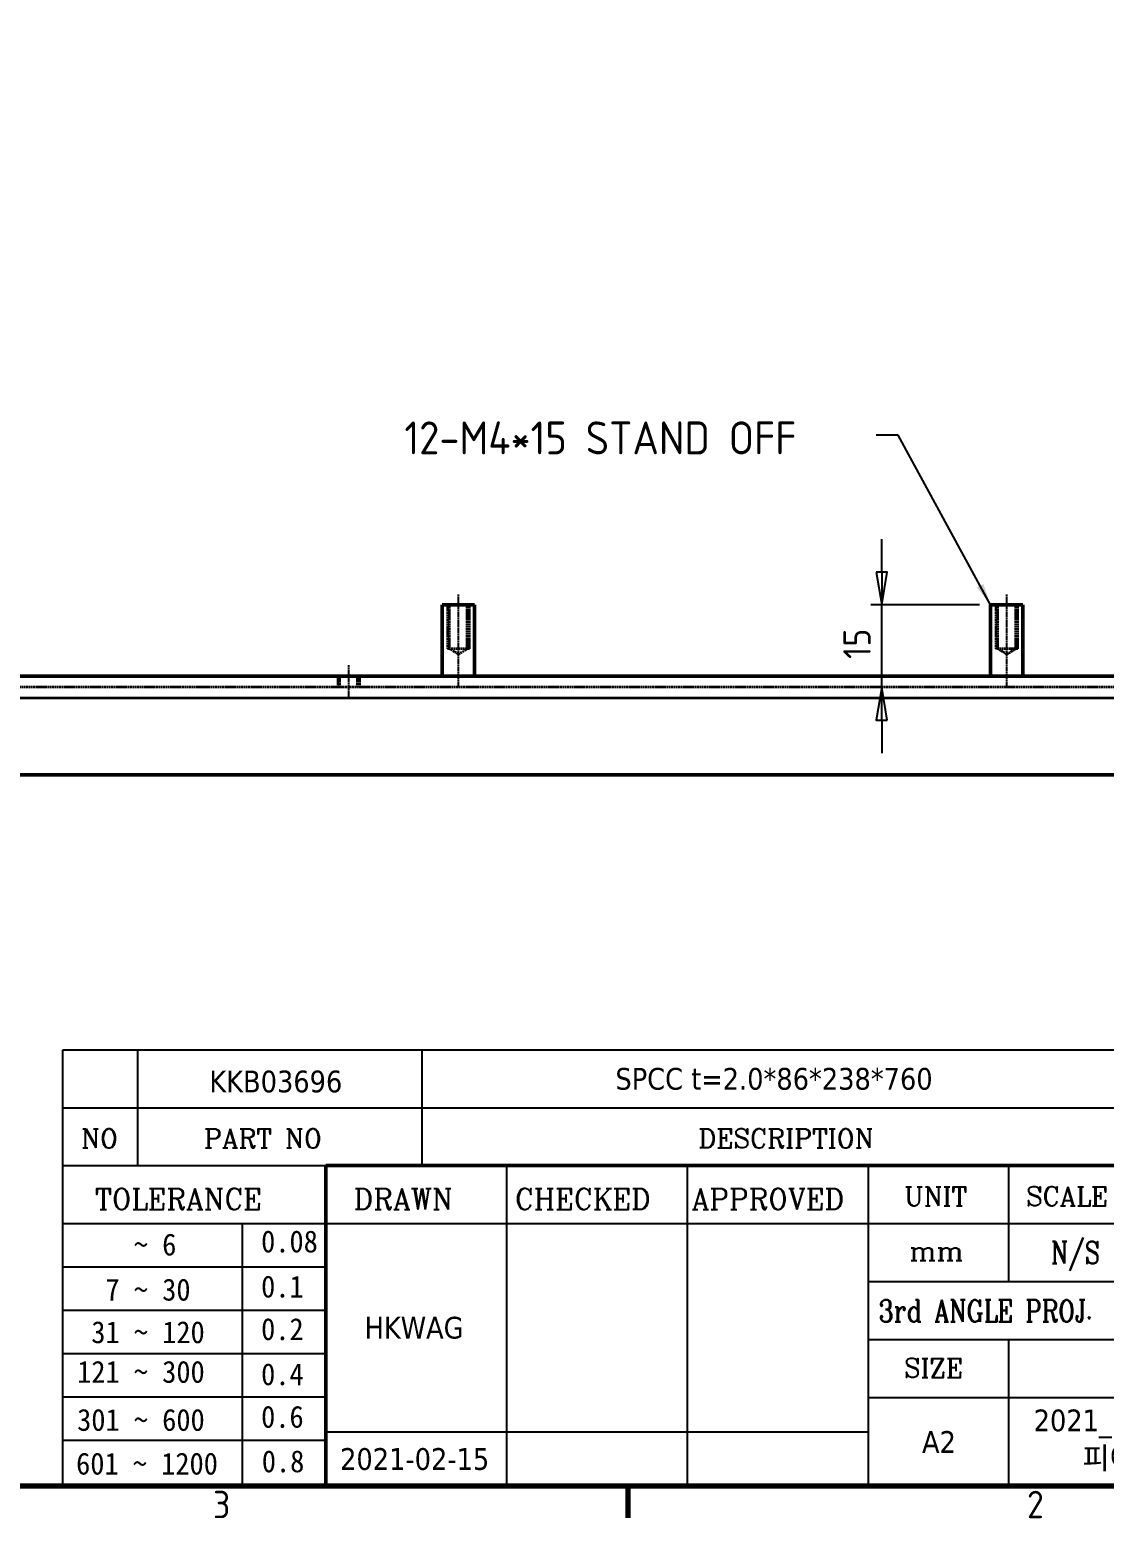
# Model space of a CAD drawing. Header units: millimetres. Extents: x 0 to 1188, y 0 to 840.
# Drawn here: x 782 to 977.9, y 14.2 to 285.5 of the extents above; entities that cross this region are included whole.
import ezdxf
from ezdxf.enums import TextEntityAlignment as Align

# ---------------------------------------------------------------- set-up
doc = ezdxf.new("R2010")
doc.units = ezdxf.units.MM
doc.header["$LTSCALE"] = 2
doc.linetypes.add('CHAIN', pattern=[0.7087, 0.4724, -0.0591, 0.1181, -0.0591])
doc.linetypes.add('DASHED', pattern=[0.2067, 0.1654, -0.0413])
doc.layers.get('0').update_dxf_attribs({"lineweight": 25})
for name, color, linetype, lineweight, true_color in [('가려진 것(ISO)', 5, 'DASHED', 35, 0x0000ff), ('가시적인 좁은 것(ISO)', 1, 'Continuous', 35, 0xff0000), ('제목(ISO)', 5, 'Continuous', 50, 0x0000ff), ('중심선(ISO)', 1, 'Continuous', 25, 0xff0000), ('해치(ISO)', 1, 'Continuous', 18, 0xff0000)]:
    doc.layers.add(name, color=color, linetype=linetype, lineweight=lineweight, true_color=true_color)
for name, color, linetype, lineweight in [('가시적인 것(ISO)', 7, 'Continuous', 50), ('경계(ISO)', 7, 'Continuous', 70), ('기호(ISO)', 7, 'Continuous', 25), ('치수(ISO)', 7, 'Continuous', 25)]:
    doc.layers.add(name, color=color, linetype=linetype, lineweight=lineweight)
doc.styles.add('HAN_291', font='')
doc.styles.add('HAN_370', font='', dxfattribs={"width": 2})
doc.styles.add('ISO ProportionalPSTEK', font='isocp.shx')
doc.styles.add('RC_284', font='ROMANC.shx')
doc.styles.add('RC_287', font='ROMANC.shx')
doc.styles.add('RC_292', font='ROMANC.shx')
doc.styles.add('ROMANT_294', font='romant.shx')
doc.styles.add('텍스트 스타일333', font='ROMANC.shx', dxfattribs={"width": 0.800000011920929})
doc.styles.add('텍스트 스타일359', font='tahoma.ttf')
doc.styles.get('HAN_291').set_extended_font_data('GulimChe')
doc.styles.get('HAN_370').set_extended_font_data('GulimChe')
doc.dimstyles.new('PSTEK', dxfattribs={"dimscale": 2, "dimtxt": 2.5, "dimasz": 3, "dimexe": 1, "dimexo": 1, "dimgap": 1, "dimtad": 1, "dimrnd": 1e-08, "dimdsep": 46, "dimtxsty": 'ISO ProportionalPSTEK', "dimblk": 'Filled-1', "dimcen": 0.09, "dimdle": 10, "dimclrd": 3, "dimclre": 3, "dimclrt": 1, "dimadec": 1, "dimazin": 2, "dimtfac": 1, "dimtmove": 0, "dimatfit": 3, "dimfxl": 1, "dimtolj": 1, "dimlwd": -1, "dimlwe": -1, "dimarcsym": 0})
doc.dimstyles.new('PSTEK$7', dxfattribs={"dimscale": 2, "dimtxt": 2.5, "dimasz": 2, "dimexe": 1, "dimexo": 1, "dimgap": 1, "dimtad": 1, "dimrnd": 1e-08, "dimdsep": 46, "dimtxsty": 'ISO ProportionalPSTEK', "dimblk": 'Filled-1', "dimcen": 0.09, "dimdle": 10, "dimclrd": 3, "dimclre": 3, "dimclrt": 1, "dimadec": 1, "dimazin": 2, "dimtfac": 1, "dimtmove": 0, "dimatfit": 3, "dimfxl": 1, "dimtolj": 1, "dimlwd": -1, "dimlwe": -1, "dimarcsym": 0})

# ---------------------------------------------------------------- blocks, each defined once
blk = doc.blocks.new('경계 Default Border')
at = {"layer": '경계(ISO)'}
blk.add_line((445.4999923706055, 10), (445.4999923706055, 7.099999785423279), dxfattribs=at)
at = {"layer": '경계(ISO)', "flags": 128}
blk.add_lwpolyline([(10, 10), (10, 410), (584.0000152587891, 410), (584.0000152587891, 10), (10, 10)], dxfattribs=at)
at = {"layer": '경계(ISO)', "color": 1, "true_color": 0xff0000, "char_height": 2.5, "attachment_point": 7, "style": 'ISO ProportionalPSTEK'}
for s, insert in [('3', (407.6821163449251, 7.076162097882479)), ('2', (481.8981162578849, 7.076162097882479))]:
    blk.add_mtext(s, dxfattribs=dict(at, insert=insert))
blk = doc.blocks.new('제목 블록 PSTEK')
at = {"true_color": 0x848484}
for points in [[(317.2195697678507, 17.0593801673321), (322.0326348870767, 21.62682475217465), (322.2781991042243, 21.94392121864296), (317.0471853425802, 16.97985676345368), (318.7512090904202, 16.1899260703855), (316.0018030350395, 12.71868385740789), (316.3356552234328, 13.00206718743325), (318.9235935156908, 16.2694494742633)], [(321.9846681452406, 19.60711530335299), (321.4042753185749, 19.60711530335299), (321.4042753185749, 19.45905590879572), (321.9846681452406, 19.45905590879572)], [(324.6615819988275, 19.45905590879572), (325.4196460989604, 19.45905590879572), (325.4196460989604, 20.11051724484596), (325.2419748254881, 20.11051724484596), (325.2419748254881, 19.60711530335299), (324.4839107253602, 19.60711530335299), (324.4839107253602, 15.3430047401139), (322.1623394187076, 15.3430047401139), (322.1623394187076, 15.19494534555726), (324.6615819988275, 15.19494534555726)], [(328.2914414389548, 19.45905590879572), (329.4054050004294, 19.45905590879572), (329.4054050004294, 20.11051724484596), (329.2277337269622, 20.11051724484596), (329.2277337269622, 19.60711530335299), (328.1137701654877, 19.60711530335299), (328.1137701654877, 18.25543873810179), (328.2914414389548, 18.25543873810179)], [(332.5088862584528, 20.1105172448466), (332.3312149849806, 20.1105172448466), (332.3312149849806, 18.99741471888368), (332.5088862584528, 19.11081371413894)], [(335.6156307331414, 20.11051724484596), (335.2535118015555, 20.11051724484596), (334.2514536401189, 19.30614745124769), (335.4855464857051, 15.3430047401139), (333.1954852176545, 15.3430047401139), (333.2478643833523, 15.19494534555726), (335.6632177591723, 15.19494534555726), (334.4291249135862, 19.15808805669106)], [(328.2914414389548, 17.41554667867274), (329.4054050004294, 17.41554667867274), (329.4054050004294, 18.10737934354514), (329.2277337269622, 18.10737934354514), (329.2277337269622, 17.56360607323003), (328.1137701654877, 17.56360607323003), (328.1137701654877, 15.9944660761648), (328.2914414389548, 15.9944660761648)], [(332.5088862584528, 16.92964231796647), (332.3312149849806, 17.43186301645164), (332.3312149849806, 15.3430047401139), (330.0369607660135, 15.3430047401139), (330.0369607660135, 15.19494534555726), (332.5088862584528, 15.19494534555726)], [(329.5356972676428, 15.8464066816075), (329.3580259941756, 15.8464066816075), (329.3580259941756, 15.3430047401139), (325.8342124037171, 15.3430047401139), (325.8342124037171, 15.19494534555726), (329.5356972676428, 15.19494534555726)]]:
    blk.add_hatch(color=252, dxfattribs=at).paths.add_polyline_path(points)
at = {"true_color": 0x0000ff}
blk.add_hatch(color=5, dxfattribs=at).paths.add_polyline_path([(321.6183518841322, 17.4193704504104), (319.5281351041078, 18.24969419629727), (322.4505835294948, 22.02344462252142), (317.2195697678507, 17.0593801673321), (318.9235935156908, 16.2694494742633), (316.1741874603099, 12.79820726128571)])
at = {"true_color": 0xff0000}
h = blk.add_hatch(color=1, dxfattribs=at)
edge = h.paths.add_edge_path(flags=0)
edge.add_line((314.2242174273352, 19.60711530335299), (314.2242174273352, 17.00126995915134))
edge.add_line((314.2242174273352, 17.00126995915134), (314.3485873187598, 17.00126995915134))
edge.add_arc((314.3485873187598, 17.6527312952023), 0.6514613360509371, 270, 360)
edge.add_line((315.0000486548106, 17.6527312952023), (315.0000486548106, 18.95565396730211))
edge.add_arc((314.3485873187598, 18.95565396730212), 0.6514613360508712, 0, 90)
edge.add_line((314.3485873187598, 19.60711530335299), (314.2242174273352, 19.60711530335299))
edge = h.paths.add_edge_path()
edge.add_arc((314.9847713324306, 18.28938669179658), 1.969189947606664, 269.9999999999959, 450)
edge.add_line((314.9847713324306, 20.25857663940318), (311.7664314776902, 20.25857663940324))
edge.add_line((311.7664314776902, 20.25857663940324), (311.7664314776902, 15.3430047401139))
edge.add_line((311.7664314776902, 15.3430047401139), (314.2242174273352, 15.3430047401139))
edge.add_line((314.2242174273352, 15.3430047401139), (314.2242174273352, 16.32019674418991))
edge.add_line((314.2242174273352, 16.32019674418991), (314.9847713324307, 16.32019674418991))
at = {"true_color": 0x848484}
h = blk.add_hatch(color=252, dxfattribs=at)
edge = h.paths.add_edge_path()
edge.add_arc((314.9847713324309, 18.28938669179657), 1.969189947606666, 270, 406.8278729790604)
edge.add_arc((315.1624426058984, 18.1413272972396), 1.969189947606962, -90, 53.560984836317004, ccw=False)
edge.add_line((315.1624426058984, 16.17213734963263), (314.4018887008024, 16.17213734963263))
edge.add_line((314.4018887008024, 16.17213734963263), (314.4018887008024, 15.19494534555726))
edge.add_line((314.4018887008024, 15.19494534555726), (311.9441027511573, 15.19494534555726))
edge.add_line((311.9441027511573, 15.19494534555726), (311.9441027511573, 15.3430047401139))
edge.add_line((311.9441027511573, 15.3430047401139), (314.2242174273352, 15.3430047401139))
edge.add_line((314.2242174273352, 15.3430047401139), (314.2242174273352, 16.32019674418991))
edge.add_line((314.2242174273352, 16.32019674418991), (314.9847713324309, 16.32019674418991))
h = blk.add_hatch(color=252, dxfattribs=at)
edge = h.paths.add_edge_path()
edge.add_line((314.4018887008024, 19.45905590879572), (314.5262585922315, 19.45905590879572))
edge.add_arc((314.5262585922314, 18.80759457274939), 0.6514613360463194, 60.4189348879147, 90.00000000000318, ccw=False)
edge.add_arc((314.3485873187602, 18.95565396730057), 0.6514613360524251, 39.96992292766206, 90.00000000009999)
edge.add_line((314.3485873187591, 19.60711530335307), (314.2242174273352, 19.60711530335298))
edge.add_line((314.2242174273352, 19.60711530335299), (314.2242174273352, 17.00126995915134))
edge.add_line((314.2242174273352, 17.00126995915134), (314.3485873187591, 17.00126995915134))
edge.add_arc((314.3485873187568, 17.652731295233), 0.6514613360816299, 270.0000000002, 274.6930825552478)
edge.add_line((314.4018887008024, 17.0034541317032), (314.4018887008024, 19.45905590879572))
at = {"true_color": 0xff0000}
for points in [[(324.4839107253602, 19.60711530335299), (325.2419748254881, 19.60711530335299), (325.2419748254881, 20.25857663940324), (321.2266040451076, 20.25857663940324), (321.2266040451076, 19.60711530335299), (321.9846681452406, 19.60711530335299), (321.9846681452406, 15.3430047401139), (324.4839107253602, 15.3430047401139)], [(329.2277337269622, 20.25857663940324), (325.65654113025, 20.25857663940324), (325.65654113025, 15.3430047401139), (329.3580259941756, 15.3430047401139), (329.3580259941756, 15.9944660761648), (328.1137701654877, 15.9944660761648), (328.1137701654877, 17.56360607323003), (329.2277337269622, 17.56360607323003), (329.2277337269622, 18.25543873810179), (328.1137701654877, 18.25543873810179), (328.1137701654877, 19.60711530335299), (329.2277337269622, 19.60711530335299)], [(332.3312149849806, 20.25857663940324), (329.8592894925411, 20.25857663940324), (329.8592894925411, 15.3430047401139), (332.3312149849806, 15.3430047401139), (332.3312149849806, 17.4318630164523), (333.0701931098801, 15.3430047401139), (335.4855464857051, 15.3430047401139), (334.2514536401189, 19.30614745124769), (335.4379594596742, 20.25857663940324), (334.3071782107978, 20.25857663940324), (332.3312149849806, 18.99741471888304)]]:
    blk.add_hatch(color=1, dxfattribs=at).paths.add_polyline_path(points)
at = {"layer": '해치(ISO)', "true_color": 0x27d1fc}
h = blk.add_hatch(color=140, dxfattribs=at)
edge = h.paths.add_edge_path()
edge.add_ellipse((330.3660919371412, 20.15576403068321), major_axis=(9.100907360794343, 0), ratio=0.4069904968023172, start_angle=301.3098473703837, end_angle=507.7436900681698)
edge.add_ellipse((331.5340919371412, 20.4634168429492), major_axis=(-9.82350664112931, 0), ratio=0.3942600559756514, start_angle=111.51207141178469, end_angle=334.47025347086895, ccw=False)
edge.add_line((335.1363447531188, 16.8601935978785), (335.0955236905705, 16.99119398620872))
at = {"color": 180, "true_color": 0x3f00ff}
for p, q in [((182.475792979055, 11.79100474011392), (182.4757929790549, 51.56524660363496)), ((182.4757929790549, 51.56524660363496), (372.4757929537551, 51.56524660363496)), ((189.2651435055721, 51.56524660363496), (189.2651435055722, 41.00524660363494)), ((215.2152739891528, 41.00524660363494), (215.2152739891528, 51.56524660363496)), ((280.8758854511282, 51.56524660363496), (280.8758854511282, 41.00524660363494)), ((310.0881549537552, 51.56524660363496), (310.0881549537553, 41.00524660363494)), ((316.9044520275131, 51.56524660363496), (316.9044520275127, 41.00524660363494)), ((338.4566026226726, 51.56524660363496), (338.4566026226727, 41.00524660363494)), ((372.4757929537551, 51.56524660363496), (372.4757929537551, 11.79100474011389)), ((182.475792979055, 46.2852466036349), (372.4757929537551, 46.28524660363492)), ((182.475792979055, 41.00524660363493), (206.451475290024, 41.00524660363493)), ((222.9401812389276, 11.79100474011392), (222.9401812389276, 41.00524660363494)), ((239.4288871878316, 11.79100474011392), (239.4288871878316, 41.00524660363494)), ((255.9175931367356, 11.79100474011392), (255.9175931367356, 41.00524660363494)), ((268.6918866058747, 41.00524660363494), (268.6918866058747, 30.44524660363498)), ((280.8758854511282, 41.00524660363494), (280.8758854511282, 25.16524660363502)), ((310.088154953755, 41.00524660363494), (310.088154953755, 11.79100474011392)), ((182.475792979055, 35.72524660363497), (206.451475290024, 35.72524660363497)), ((198.8621818849491, 12.02524660363491), (198.8621818849491, 35.72524660363497)), ((206.451475290024, 35.72524660363497), (372.4757929537551, 35.72524660363497)), ((182.475792979055, 31.77524660363492), (206.451475290024, 31.77524660363492)), ((255.917593136736, 30.44524660363498), (372.4757929537552, 30.44524660363501)), ((182.475792979055, 27.82524660363487), (206.451475290024, 27.82524660363487)), ((255.9175931367359, 25.16524660363502), (372.4757929537552, 25.165246603635)), ((268.6918866058744, 25.16524660363502), (268.6918866058744, 11.79100474011392)), ((182.475792979055, 23.87524660363505), (206.451475290024, 23.87524660363505)), ((182.475792979055, 19.92524660363478), (206.451475290024, 19.92524660363478)), ((255.9175931367359, 19.88524660363481), (310.0881549537553, 19.88524660363481)), ((206.451475290024, 16.74100474011396), (255.9175931367359, 16.74100474011396)), ((182.475792979055, 15.97524660363496), (206.451475290024, 15.97524660363496)), ((182.475792979055, 11.79100474011392), (372.4757929537551, 11.79100474011389))]:
    blk.add_line(p, q, dxfattribs=at)
at = {"color": 7, "linetype": 'Continuous', "lineweight": 25}
blk.add_line((182.4771903250938, 46.27967054998719), (231.7273669611342, 46.27967054998717), dxfattribs=at)
at = {"color": 7, "lineweight": 50}
for p, q in [((206.4514752900237, 11.79100474011392), (206.4514752900237, 41.00524660363494)), ((206.451475290024, 41.00524660363494), (372.4757929537551, 41.00524660363496))]:
    blk.add_line(p, q, dxfattribs=at)
at = {"color": 7}
for p, q in [((322.2781991042243, 21.94392121864296), (317.0471853425802, 16.97985676345368)), ((322.4505835294948, 22.02344462252142), (317.2195697678507, 17.0593801673321)), ((319.5281351041078, 18.24969419629727), (322.4505835294948, 22.02344462252142)), ((322.0326348870767, 21.62682475217465), (322.2781991042243, 21.94392121864296)), ((317.2195697678507, 17.0593801673321), (322.0326348870767, 21.62682475217465)), ((311.7664314776902, 20.25900474011391), (311.7664314776902, 15.34300474011391)), ((314.9847713324309, 20.25857663940324), (311.7664314776902, 20.25857663940324)), ((314.9847713324309, 20.25857663940324), (311.7664314776902, 20.25857663940324)), ((311.7664314776902, 20.25857663940324), (311.7664314776902, 15.3430047401139)), ((314.2242174273352, 17.00126995915134), (314.2242174273352, 19.60711530335299)), ((314.2242174273352, 19.60711530335299), (314.3485873187591, 19.60711530335299)), ((314.3485873187591, 19.60711530335299), (314.2242174273352, 19.60711530335299)), ((314.2242174273352, 19.60711530335299), (314.2242174273352, 17.00126995915134)), ((314.2242174273352, 17.00126995915134), (314.2242174273352, 19.60711530335299)), ((314.2242174273352, 19.60711530335299), (314.3485873187591, 19.60711530335299)), ((314.4018887008024, 19.45905590879572), (314.5262585922314, 19.45905590879572)), ((314.4018887008024, 17.0034541317032), (314.4018887008024, 19.45905590879572)), ((325.2419748254881, 20.25857663940324), (321.2266040451076, 20.25857663940324)), ((321.2266040451076, 20.25857663940324), (321.2266040451076, 19.60711530335299)), ((325.2419748254881, 20.25857663940324), (321.2266040451076, 20.25857663940324)), ((321.2266040451076, 20.25857663940324), (321.2266040451076, 19.60711530335299)), ((321.2266040451076, 19.60711530335299), (321.9846681452406, 19.60711530335299)), ((321.2266040451076, 19.60711530335299), (321.9846681452406, 19.60711530335299)), ((321.4042753185749, 19.60711530335299), (321.4042753185749, 19.45905590879572)), ((321.9846681452406, 19.60711530335299), (321.4042753185749, 19.60711530335299)), ((321.4042753185749, 19.45905590879572), (321.9846681452406, 19.45905590879572)), ((321.9846681452406, 19.60711530335299), (321.9846681452406, 15.3430047401139)), ((321.9846681452406, 19.45905590879572), (321.9846681452406, 19.60711530335299)), ((321.9846681452406, 19.60711530335299), (321.9846681452406, 15.3430047401139)), ((324.4839107253602, 19.60711530335299), (325.2419748254881, 19.60711530335299)), ((324.4839107253602, 15.3430047401139), (324.4839107253602, 19.60711530335299)), ((325.2419748254881, 19.60711530335299), (324.4839107253602, 19.60711530335299)), ((324.4839107253602, 19.60711530335299), (324.4839107253602, 15.3430047401139)), ((324.4839107253602, 19.60711530335299), (325.2419748254881, 19.60711530335299)), ((324.4839107253602, 15.3430047401139), (324.4839107253602, 19.60711530335299)), ((324.6615819988275, 19.45905590879572), (325.4196460989604, 19.45905590879572)), ((324.6615819988275, 15.19494534555726), (324.6615819988275, 19.45905590879572)), ((325.2419748254881, 19.60711530335299), (325.2419748254881, 20.25857663940324)), ((325.2419748254881, 19.60711530335299), (325.2419748254881, 20.25857663940324)), ((325.4196460989604, 20.11051724484596), (325.2419748254881, 20.11051724484596)), ((325.2419748254881, 20.11051724484596), (325.2419748254881, 19.60711530335299)), ((325.4196460989604, 19.45905590879572), (325.4196460989604, 20.11051724484596)), ((329.2277337269622, 20.25857663940324), (325.65654113025, 20.25857663940324)), ((325.65654113025, 20.25857663940324), (325.65654113025, 15.3430047401139)), ((325.65654113025, 20.25857663940324), (325.65654113025, 15.3430047401139)), ((329.2277337269622, 20.25857663940324), (325.65654113025, 20.25857663940324)), ((328.1137701654877, 18.25543873810179), (328.1137701654877, 19.60711530335299)), ((328.1137701654877, 19.60711530335299), (329.2277337269622, 19.60711530335299)), ((329.2277337269622, 19.60711530335299), (328.1137701654877, 19.60711530335299)), ((328.1137701654877, 19.60711530335299), (328.1137701654877, 18.25543873810179)), ((328.1137701654877, 18.25543873810179), (328.1137701654877, 19.60711530335299)), ((328.1137701654877, 19.60711530335299), (329.2277337269622, 19.60711530335299)), ((328.2914414389548, 18.25543873810179), (328.2914414389548, 19.45905590879572)), ((328.2914414389548, 19.45905590879572), (329.4054050004294, 19.45905590879572)), ((329.2277337269622, 19.60711530335299), (329.2277337269622, 20.25857663940324)), ((329.2277337269622, 19.60711530335299), (329.2277337269622, 20.25857663940324)), ((329.4054050004294, 20.11051724484596), (329.2277337269622, 20.11051724484596)), ((329.2277337269622, 20.11051724484596), (329.2277337269622, 19.60711530335299)), ((329.4054050004294, 19.45905590879572), (329.4054050004294, 20.11051724484596)), ((332.3312149849806, 20.25857663940324), (329.8592894925411, 20.25857663940324)), ((329.8592894925411, 20.25857663940324), (329.8592894925411, 15.3430047401139)), ((329.8592894925411, 20.25857663940324), (329.8592894925411, 15.3430047401139)), ((332.3312149849806, 20.25857663940324), (329.8592894925411, 20.25857663940324)), ((334.3071782107978, 20.25857663940324), (332.3312149849806, 18.99741471888304)), ((332.3312149849806, 18.99741471888304), (332.3312149849806, 20.25857663940324)), ((334.3071782107978, 20.25857663940324), (332.3312149849806, 18.99741471888304)), ((332.3312149849806, 18.99741471888304), (332.3312149849806, 20.25857663940324)), ((332.5088862584528, 20.1105172448466), (332.3312149849806, 20.1105172448466)), ((332.3312149849806, 20.1105172448466), (332.3312149849806, 18.99741471888368)), ((332.3312149849806, 18.99741471888368), (332.5088862584528, 19.11081371413894)), ((332.5088862584528, 19.11081371413894), (332.5088862584528, 20.1105172448466)), ((334.2514536401189, 19.30614745124769), (335.4379594596742, 20.25857663940324)), ((334.2514536401189, 19.30614745124769), (335.4379594596742, 20.25857663940324)), ((335.2535118015555, 20.11051724484596), (334.2514536401189, 19.30614745124769)), ((335.4855464857051, 15.3430047401139), (334.2514536401189, 19.30614745124769)), ((334.2514536401189, 19.30614745124769), (335.4855464857051, 15.3430047401139)), ((335.4855464857051, 15.3430047401139), (334.2514536401189, 19.30614745124769)), ((335.4379594596742, 20.25857663940324), (334.3071782107978, 20.25857663940324)), ((335.4379594596742, 20.25857663940324), (334.3071782107978, 20.25857663940324)), ((334.4291249135862, 19.15808805669104), (335.6156307331414, 20.11051724484596)), ((335.6632177591723, 15.19494534555726), (334.4291249135862, 19.15808805669104)), ((335.6156307331414, 20.11051724484596), (335.2535118015555, 20.11051724484596)), ((315.0000486548106, 18.95565396730275), (315.0000486548106, 17.65273129520161)), ((315.0000486548106, 18.95565396730275), (315.0000486548106, 17.65273129520161)), ((321.6183518841322, 17.4193704504104), (319.5281351041078, 18.24969419629727)), ((329.2277337269622, 18.25543873810179), (328.1137701654877, 18.25543873810179)), ((328.1137701654877, 18.25543873810179), (328.2914414389548, 18.25543873810179)), ((329.2277337269622, 18.25543873810179), (328.1137701654877, 18.25543873810179)), ((329.2277337269622, 17.56360607323003), (329.2277337269622, 18.25543873810179)), ((329.2277337269622, 17.56360607323003), (329.2277337269622, 18.25543873810179)), ((329.4054050004294, 18.10737934354514), (329.2277337269622, 18.10737934354514)), ((329.2277337269622, 18.10737934354514), (329.2277337269622, 17.56360607323003)), ((329.4054050004294, 17.41554667867274), (329.4054050004294, 18.10737934354514)), ((345.0447381189468, 17.50375595811051), (344.9867755289346, 17.689895936919)), ((314.3485873187591, 17.00126995915134), (314.2242174273352, 17.00126995915134)), ((314.2242174273352, 17.00126995915134), (314.3485873187591, 17.00126995915134)), ((314.3485873187591, 17.00126995915134), (314.2242174273352, 17.00126995915134)), ((314.2242174273352, 16.32019674418991), (314.9847713324309, 16.32019674418991)), ((314.2242174273352, 15.3430047401139), (314.2242174273352, 16.32019674418991)), ((314.9847713324309, 16.32019674418991), (314.2242174273352, 16.32019674418991)), ((314.2242174273352, 16.32019674418991), (314.2242174273352, 15.3430047401139)), ((314.2242174273352, 16.32019674418991), (314.9847713324309, 16.32019674418991)), ((314.2242174273352, 15.3430047401139), (314.2242174273352, 16.32019674418991)), ((316.1741874603099, 12.79820726128571), (321.6183518841322, 17.4193704504104)), ((317.0471853425802, 16.97985676345368), (318.7512090904202, 16.1899260703855)), ((318.9235935156908, 16.2694494742633), (317.2195697678507, 17.0593801673321)), ((317.2195697678507, 17.0593801673321), (318.9235935156908, 16.2694494742633)), ((328.1137701654877, 17.56360607323003), (329.2277337269622, 17.56360607323003)), ((328.1137701654877, 15.9944660761648), (328.1137701654877, 17.56360607323003)), ((329.2277337269622, 17.56360607323003), (328.1137701654877, 17.56360607323003)), ((328.1137701654877, 17.56360607323003), (328.1137701654877, 15.9944660761648)), ((328.1137701654877, 17.56360607323003), (329.2277337269622, 17.56360607323003)), ((328.1137701654877, 15.9944660761648), (328.1137701654877, 17.56360607323003)), ((328.2914414389548, 15.9944660761648), (328.2914414389548, 17.41554667867274)), ((328.2914414389548, 17.41554667867274), (329.4054050004294, 17.41554667867274)), ((332.3312149849806, 17.4318630164523), (333.0701931098801, 15.3430047401139)), ((332.3312149849806, 15.3430047401139), (332.3312149849806, 17.4318630164523)), ((332.5088862584528, 16.92964231796647), (332.3312149849806, 17.43186301645164)), ((332.3312149849806, 17.43186301645164), (332.3312149849806, 15.3430047401139)), ((332.3312149849806, 17.4318630164523), (333.0701931098801, 15.3430047401139)), ((332.3312149849806, 15.3430047401139), (332.3312149849806, 17.4318630164523)), ((332.5088862584528, 15.19494534555726), (332.5088862584528, 16.92964231796647)), ((311.7664314776902, 15.3430047401139), (314.2242174273352, 15.3430047401139)), ((311.7664314776902, 15.3430047401139), (314.2242174273352, 15.3430047401139)), ((314.2242174273352, 15.3430047401139), (311.9441027511573, 15.3430047401139)), ((311.9441027511573, 15.3430047401139), (311.9441027511573, 15.19494534555726)), ((311.9441027511573, 15.19494534555726), (314.4018887008024, 15.19494534555726)), ((314.4018887008024, 16.17213734963263), (315.162442605898, 16.17213734963263)), ((314.4018887008024, 15.19494534555726), (314.4018887008024, 16.17213734963263)), ((318.7512090904202, 16.1899260703855), (316.0018030350395, 12.71868385740789)), ((318.9235935156908, 16.2694494742633), (316.1741874603099, 12.79820726128571)), ((316.3356552234328, 13.00206718743325), (318.9235935156908, 16.2694494742633)), ((321.9846681452406, 15.3430047401139), (324.4839107253602, 15.3430047401139)), ((321.9846681452406, 15.3430047401139), (324.4839107253602, 15.3430047401139)), ((324.4839107253602, 15.3430047401139), (322.1623394187076, 15.3430047401139)), ((322.1623394187076, 15.3430047401139), (322.1623394187076, 15.19494534555726)), ((322.1623394187076, 15.19494534555726), (324.6615819988275, 15.19494534555726)), ((325.65654113025, 15.3430047401139), (329.3580259941756, 15.3430047401139)), ((325.65654113025, 15.3430047401139), (329.3580259941756, 15.3430047401139)), ((329.3580259941756, 15.3430047401139), (325.8342124037171, 15.3430047401139)), ((325.8342124037171, 15.3430047401139), (325.8342124037171, 15.19494534555726)), ((325.8342124037171, 15.19494534555726), (329.5356972676428, 15.19494534555726)), ((329.3580259941756, 15.9944660761648), (328.1137701654877, 15.9944660761648)), ((328.1137701654877, 15.9944660761648), (328.2914414389548, 15.9944660761648)), ((329.3580259941756, 15.9944660761648), (328.1137701654877, 15.9944660761648)), ((329.3580259941756, 15.3430047401139), (329.3580259941756, 15.9944660761648)), ((329.3580259941756, 15.3430047401139), (329.3580259941756, 15.9944660761648)), ((329.5356972676428, 15.8464066816075), (329.3580259941756, 15.8464066816075)), ((329.3580259941756, 15.8464066816075), (329.3580259941756, 15.3430047401139)), ((329.5356972676428, 15.19494534555726), (329.5356972676428, 15.8464066816075)), ((329.8592894925411, 15.3430047401139), (332.3312149849806, 15.3430047401139)), ((329.8592894925411, 15.3430047401139), (332.3312149849806, 15.3430047401139)), ((332.3312149849806, 15.3430047401139), (330.0369607660135, 15.3430047401139)), ((330.0369607660135, 15.3430047401139), (330.0369607660135, 15.19494534555726)), ((330.0369607660135, 15.19494534555726), (332.5088862584528, 15.19494534555726)), ((333.0701931098801, 15.3430047401139), (335.4855464857051, 15.3430047401139)), ((333.0701931098801, 15.3430047401139), (335.4855464857051, 15.3430047401139)), ((335.4855464857051, 15.3430047401139), (333.1954852176545, 15.3430047401139)), ((333.1954852176545, 15.3430047401139), (333.2478643833523, 15.19494534555726)), ((333.2478643833523, 15.19494534555726), (335.6632177591723, 15.19494534555726)), ((316.0018030350395, 12.71868385740789), (316.3356552234328, 13.00206718743325))]:
    blk.add_line(p, q, dxfattribs=at)
at = {"color": 5, "true_color": 0x0000ff}
for p, q in [((322.4505835294948, 22.02344462252142), (317.2195697678507, 17.0593801673321)), ((319.5281351041078, 18.24969419629727), (322.4505835294948, 22.02344462252142)), ((321.6183518841322, 17.4193704504104), (319.5281351041078, 18.24969419629727)), ((316.1741874603099, 12.79820726128571), (321.6183518841322, 17.4193704504104)), ((317.2195697678507, 17.0593801673321), (318.9235935156908, 16.2694494742633)), ((318.9235935156908, 16.2694494742633), (316.1741874603099, 12.79820726128571))]:
    blk.add_line(p, q, dxfattribs=at)
at = {"color": 1, "true_color": 0xff0000}
for p, q in [((314.9847713324309, 20.25857663940324), (311.7664314776902, 20.25857663940324)), ((311.7664314776902, 20.25857663940324), (311.7664314776902, 15.3430047401139)), ((314.2242174273352, 17.00126995915134), (314.2242174273352, 19.60711530335299)), ((314.2242174273352, 19.60711530335299), (314.3485873187591, 19.60711530335299)), ((325.2419748254881, 20.25857663940324), (321.2266040451076, 20.25857663940324)), ((321.2266040451076, 20.25857663940324), (321.2266040451076, 19.60711530335299)), ((321.2266040451076, 19.60711530335299), (321.9846681452406, 19.60711530335299)), ((321.9846681452406, 19.60711530335299), (321.9846681452406, 15.3430047401139)), ((324.4839107253602, 19.60711530335299), (325.2419748254881, 19.60711530335299)), ((324.4839107253602, 15.3430047401139), (324.4839107253602, 19.60711530335299)), ((325.2419748254881, 19.60711530335299), (325.2419748254881, 20.25857663940324)), ((329.2277337269622, 20.25857663940324), (325.65654113025, 20.25857663940324)), ((325.65654113025, 20.25857663940324), (325.65654113025, 15.3430047401139)), ((328.1137701654877, 18.25543873810179), (328.1137701654877, 19.60711530335299)), ((328.1137701654877, 19.60711530335299), (329.2277337269622, 19.60711530335299)), ((329.2277337269622, 19.60711530335299), (329.2277337269622, 20.25857663940324)), ((332.3312149849806, 20.25857663940324), (329.8592894925411, 20.25857663940324)), ((329.8592894925411, 20.25857663940324), (329.8592894925411, 15.3430047401139)), ((334.3071782107978, 20.25857663940324), (332.3312149849806, 18.99741471888304)), ((332.3312149849806, 18.99741471888304), (332.3312149849806, 20.25857663940324)), ((334.2514536401189, 19.30614745124769), (335.4379594596742, 20.25857663940324)), ((335.4855464857051, 15.3430047401139), (334.2514536401189, 19.30614745124769)), ((335.4379594596742, 20.25857663940324), (334.3071782107978, 20.25857663940324)), ((315.0000486548106, 18.95565396730275), (315.0000486548106, 17.65273129520161)), ((329.2277337269622, 18.25543873810179), (328.1137701654877, 18.25543873810179)), ((329.2277337269622, 17.56360607323003), (329.2277337269622, 18.25543873810179)), ((314.3485873187591, 17.00126995915134), (314.2242174273352, 17.00126995915134)), ((314.2242174273352, 16.32019674418991), (314.9847713324309, 16.32019674418991)), ((314.2242174273352, 15.3430047401139), (314.2242174273352, 16.32019674418991)), ((328.1137701654877, 17.56360607323003), (329.2277337269622, 17.56360607323003)), ((328.1137701654877, 15.9944660761648), (328.1137701654877, 17.56360607323003)), ((332.3312149849806, 17.4318630164523), (333.0701931098801, 15.3430047401139)), ((332.3312149849806, 15.3430047401139), (332.3312149849806, 17.4318630164523)), ((311.7664314776902, 15.3430047401139), (314.2242174273352, 15.3430047401139)), ((321.9846681452406, 15.3430047401139), (324.4839107253602, 15.3430047401139)), ((325.65654113025, 15.3430047401139), (329.3580259941756, 15.3430047401139)), ((329.3580259941756, 15.9944660761648), (328.1137701654877, 15.9944660761648)), ((329.3580259941756, 15.3430047401139), (329.3580259941756, 15.9944660761648)), ((329.8592894925411, 15.3430047401139), (332.3312149849806, 15.3430047401139)), ((333.0701931098801, 15.3430047401139), (335.4855464857051, 15.3430047401139))]:
    blk.add_line(p, q, dxfattribs=at)
at = {"color": 7}
for centre, radius, start, end in [((314.3485873187598, 18.95565396730211), 0.6514613360508712, 0, 90), ((314.3485873187602, 18.95565396730057), 0.6514613360524251, 39.96992292766117, 90), ((314.3485873187598, 18.95565396730212), 0.6514613360508712, 0, 90), ((314.5262585922314, 18.80759457274939), 0.6514613360463193, 60.41893488791137, 90), ((314.9847713324309, 18.28938669179658), 1.969189947606665, 270, 90), ((314.9847713324309, 18.28938669179658), 1.969189947606665, 270, 90), ((314.9847713324307, 18.2893866917965), 1.969189947606594, 270, 46.82787297909833), ((315.1624426058984, 18.1413272972396), 1.969189947606961, 270, 53.56098483636067), ((314.3485873187597, 17.65273129520228), 0.6514613360509381, 270, 0), ((314.3485873187598, 17.6527312952023), 0.6514613360509381, 270, 0), ((314.3485873187568, 17.652731295233), 0.6514613360816299, 270, 274.6930825552478)]:
    blk.add_arc(centre, radius, start, end, dxfattribs=at)
at = {"color": 1, "true_color": 0xff0000}
for centre, radius, start, end in [((314.3485873187598, 18.95565396730211), 0.6514613360508712, 0, 90), ((314.9847713324309, 18.28938669179657), 1.969189947606665, 270, 90), ((314.3485873187598, 17.6527312952023), 0.6514613360509381, 270, 0)]:
    blk.add_arc(centre, radius, start, end, dxfattribs=at)
at = {"layer": '제목(ISO)'}
for p, q in [((322.2781991042243, 21.94392121864296), (317.0471853425802, 16.97985676345368)), ((322.4505835294948, 22.02344462252142), (317.2195697678507, 17.0593801673321)), ((319.5281351041078, 18.24969419629727), (322.4505835294948, 22.02344462252142)), ((322.0326348870767, 21.62682475217465), (322.2781991042243, 21.94392121864296)), ((317.2195697678507, 17.0593801673321), (322.0326348870767, 21.62682475217465)), ((314.9847713324306, 20.25857663940324), (311.7664314776902, 20.25857663940324)), ((311.7664314776902, 20.25857663940324), (311.7664314776902, 15.3430047401139)), ((314.2242174273352, 17.00126995915134), (314.2242174273352, 19.60711530335299)), ((314.2242174273352, 19.60711530335299), (314.3485873187598, 19.60711530335299)), ((314.3485873187591, 19.60711530335299), (314.2242174273352, 19.60711530335299)), ((314.2242174273352, 19.60711530335299), (314.2242174273352, 17.00126995915134)), ((314.4018887008024, 19.45905590879572), (314.5262585922314, 19.45905590879572)), ((314.4018887008024, 17.0034541317032), (314.4018887008024, 19.45905590879572)), ((325.2419748254881, 20.25857663940324), (321.2266040451076, 20.25857663940324)), ((321.2266040451076, 20.25857663940324), (321.2266040451076, 19.60711530335299)), ((321.2266040451076, 19.60711530335299), (321.9846681452406, 19.60711530335299)), ((321.9846681452406, 19.60711530335299), (321.4042753185749, 19.60711530335299)), ((321.4042753185749, 19.60711530335299), (321.4042753185749, 19.45905590879572)), ((321.4042753185749, 19.45905590879572), (321.9846681452406, 19.45905590879572)), ((321.9846681452406, 19.60711530335299), (321.9846681452406, 15.3430047401139)), ((321.9846681452406, 19.45905590879572), (321.9846681452406, 19.60711530335299)), ((324.4839107253602, 19.60711530335299), (325.2419748254881, 19.60711530335299)), ((324.4839107253602, 15.3430047401139), (324.4839107253602, 19.60711530335299)), ((325.2419748254881, 19.60711530335299), (324.4839107253602, 19.60711530335299)), ((324.4839107253602, 19.60711530335299), (324.4839107253602, 15.3430047401139)), ((324.6615819988275, 19.45905590879572), (325.4196460989604, 19.45905590879572)), ((324.6615819988275, 15.19494534555726), (324.6615819988275, 19.45905590879572)), ((325.2419748254881, 19.60711530335299), (325.2419748254881, 20.25857663940324)), ((325.4196460989604, 20.11051724484596), (325.2419748254881, 20.11051724484596)), ((325.2419748254881, 20.11051724484596), (325.2419748254881, 19.60711530335299)), ((325.4196460989604, 19.45905590879572), (325.4196460989604, 20.11051724484596)), ((329.2277337269622, 20.25857663940324), (325.65654113025, 20.25857663940324)), ((325.65654113025, 20.25857663940324), (325.65654113025, 15.3430047401139)), ((328.1137701654877, 18.25543873810179), (328.1137701654877, 19.60711530335299)), ((328.1137701654877, 19.60711530335299), (329.2277337269622, 19.60711530335299)), ((329.2277337269622, 19.60711530335299), (328.1137701654877, 19.60711530335299)), ((328.1137701654877, 19.60711530335299), (328.1137701654877, 18.25543873810179)), ((328.2914414389548, 19.45905590879572), (329.4054050004294, 19.45905590879572)), ((328.2914414389548, 18.25543873810179), (328.2914414389548, 19.45905590879572)), ((329.2277337269622, 19.60711530335299), (329.2277337269622, 20.25857663940324)), ((329.4054050004294, 20.11051724484596), (329.2277337269622, 20.11051724484596)), ((329.2277337269622, 20.11051724484596), (329.2277337269622, 19.60711530335299)), ((329.4054050004294, 19.45905590879572), (329.4054050004294, 20.11051724484596)), ((332.3312149849806, 20.25857663940324), (329.8592894925411, 20.25857663940324)), ((329.8592894925411, 20.25857663940324), (329.8592894925411, 15.3430047401139)), ((334.3071782107978, 20.25857663940324), (332.3312149849806, 18.99741471888304)), ((332.3312149849806, 18.99741471888304), (332.3312149849806, 20.25857663940324)), ((332.5088862584528, 20.1105172448466), (332.3312149849806, 20.1105172448466)), ((332.3312149849806, 20.1105172448466), (332.3312149849806, 18.99741471888368)), ((332.3312149849806, 18.99741471888368), (332.5088862584528, 19.11081371413894)), ((332.5088862584528, 19.11081371413894), (332.5088862584528, 20.1105172448466)), ((334.2514536401189, 19.30614745124769), (335.4379594596742, 20.25857663940324)), ((335.2535118015555, 20.11051724484596), (334.2514536401189, 19.30614745124769)), ((335.4855464857051, 15.3430047401139), (334.2514536401189, 19.30614745124769)), ((334.2514536401189, 19.30614745124769), (335.4855464857051, 15.3430047401139)), ((335.4379594596742, 20.25857663940324), (334.3071782107978, 20.25857663940324)), ((334.4291249135862, 19.15808805669106), (335.6156307331414, 20.11051724484596)), ((335.6632177591723, 15.19494534555726), (334.4291249135862, 19.15808805669106)), ((335.6156307331414, 20.11051724484596), (335.2535118015555, 20.11051724484596)), ((315.0000486548106, 18.95565396730211), (315.0000486548106, 17.6527312952023)), ((321.6183518841322, 17.4193704504104), (319.5281351041078, 18.24969419629727)), ((329.2277337269622, 18.25543873810179), (328.1137701654877, 18.25543873810179)), ((328.1137701654877, 18.25543873810179), (328.2914414389548, 18.25543873810179)), ((329.2277337269622, 17.56360607323003), (329.2277337269622, 18.25543873810179)), ((329.4054050004294, 18.10737934354514), (329.2277337269622, 18.10737934354514)), ((329.2277337269622, 18.10737934354514), (329.2277337269622, 17.56360607323003)), ((329.4054050004294, 17.41554667867274), (329.4054050004294, 18.10737934354514)), ((314.3485873187598, 17.00126995915134), (314.2242174273352, 17.00126995915134)), ((314.2242174273352, 17.00126995915134), (314.3485873187591, 17.00126995915134)), ((314.2242174273352, 15.3430047401139), (314.2242174273352, 16.32019674418991)), ((314.2242174273352, 16.32019674418991), (314.9847713324307, 16.32019674418991)), ((314.9847713324309, 16.32019674418991), (314.2242174273352, 16.32019674418991)), ((314.2242174273352, 16.32019674418991), (314.2242174273352, 15.3430047401139)), ((316.1741874603099, 12.79820726128571), (321.6183518841322, 17.4193704504104)), ((317.0471853425802, 16.97985676345368), (318.7512090904202, 16.1899260703855)), ((317.2195697678507, 17.0593801673321), (318.9235935156908, 16.2694494742633)), ((318.9235935156908, 16.2694494742633), (317.2195697678507, 17.0593801673321)), ((328.1137701654877, 15.9944660761648), (328.1137701654877, 17.56360607323003)), ((328.1137701654877, 17.56360607323003), (329.2277337269622, 17.56360607323003)), ((329.2277337269622, 17.56360607323003), (328.1137701654877, 17.56360607323003)), ((328.1137701654877, 17.56360607323003), (328.1137701654877, 15.9944660761648)), ((328.2914414389548, 17.41554667867274), (329.4054050004294, 17.41554667867274)), ((328.2914414389548, 15.9944660761648), (328.2914414389548, 17.41554667867274)), ((332.3312149849806, 15.3430047401139), (332.3312149849806, 17.4318630164523)), ((332.3312149849806, 17.4318630164523), (333.0701931098801, 15.3430047401139)), ((332.5088862584528, 16.92964231796647), (332.3312149849806, 17.43186301645164)), ((332.3312149849806, 17.43186301645164), (332.3312149849806, 15.3430047401139)), ((332.5088862584528, 15.19494534555726), (332.5088862584528, 16.92964231796647)), ((311.7664314776902, 15.3430047401139), (314.2242174273352, 15.3430047401139)), ((314.2242174273352, 15.3430047401139), (311.9441027511573, 15.3430047401139)), ((311.9441027511573, 15.3430047401139), (311.9441027511573, 15.19494534555726)), ((311.9441027511573, 15.19494534555726), (314.4018887008024, 15.19494534555726)), ((314.4018887008024, 15.19494534555726), (314.4018887008024, 16.17213734963263)), ((314.4018887008024, 16.17213734963263), (315.1624426058984, 16.17213734963263)), ((318.7512090904202, 16.1899260703855), (316.0018030350395, 12.71868385740789)), ((318.9235935156908, 16.2694494742633), (316.1741874603099, 12.79820726128571)), ((316.3356552234328, 13.00206718743325), (318.9235935156908, 16.2694494742633)), ((321.9846681452406, 15.3430047401139), (324.4839107253602, 15.3430047401139)), ((324.4839107253602, 15.3430047401139), (322.1623394187076, 15.3430047401139)), ((322.1623394187076, 15.3430047401139), (322.1623394187076, 15.19494534555726)), ((322.1623394187076, 15.19494534555726), (324.6615819988275, 15.19494534555726)), ((325.65654113025, 15.3430047401139), (329.3580259941756, 15.3430047401139)), ((329.3580259941756, 15.3430047401139), (325.8342124037171, 15.3430047401139)), ((325.8342124037171, 15.3430047401139), (325.8342124037171, 15.19494534555726)), ((325.8342124037171, 15.19494534555726), (329.5356972676428, 15.19494534555726)), ((329.3580259941756, 15.9944660761648), (328.1137701654877, 15.9944660761648)), ((328.1137701654877, 15.9944660761648), (328.2914414389548, 15.9944660761648)), ((329.3580259941756, 15.3430047401139), (329.3580259941756, 15.9944660761648)), ((329.5356972676428, 15.8464066816075), (329.3580259941756, 15.8464066816075)), ((329.3580259941756, 15.8464066816075), (329.3580259941756, 15.3430047401139)), ((329.5356972676428, 15.19494534555726), (329.5356972676428, 15.8464066816075)), ((329.8592894925411, 15.3430047401139), (332.3312149849806, 15.3430047401139)), ((332.3312149849806, 15.3430047401139), (330.0369607660135, 15.3430047401139)), ((330.0369607660135, 15.3430047401139), (330.0369607660135, 15.19494534555726)), ((330.0369607660135, 15.19494534555726), (332.5088862584528, 15.19494534555726)), ((333.0701931098801, 15.3430047401139), (335.4855464857051, 15.3430047401139)), ((335.4855464857051, 15.3430047401139), (333.1954852176545, 15.3430047401139)), ((333.1954852176545, 15.3430047401139), (333.2478643833523, 15.19494534555726)), ((333.2478643833523, 15.19494534555726), (335.6632177591723, 15.19494534555726)), ((316.0018030350395, 12.71868385740789), (316.3356552234328, 13.00206718743325))]:
    blk.add_line(p, q, dxfattribs=at)
at = {"layer": '제목(ISO)', "color": 4, "true_color": 0x00ffff}
blk.add_line((335.1363447531188, 16.8601935978785), (335.0955236905705, 16.99119398620872), dxfattribs=at)
at = {"layer": '제목(ISO)'}
for centre, radius, start, end in [((314.3485873187598, 18.95565396730212), 0.6514613360508712, 0, 90), ((314.3485873187602, 18.95565396730057), 0.6514613360524251, 39.96992292766117, 90), ((314.5262585922314, 18.80759457274939), 0.6514613360463193, 60.41893488791137, 90), ((314.9847713324306, 18.28938669179658), 1.969189947606664, 46.82787297909431, 90), ((314.9847713324307, 18.2893866917965), 1.969189947606594, 270, 46.82787297909833), ((314.9847713324309, 18.28938669179657), 1.969189947606666, 270, 46.8278729790603), ((315.1624426058984, 18.1413272972396), 1.969189947606962, 270, 53.56098483631701), ((314.3485873187598, 17.6527312952023), 0.6514613360509371, 270, 0), ((314.3485873187568, 17.652731295233), 0.6514613360816299, 270, 274.6930825552478)]:
    blk.add_arc(centre, radius, start, end, dxfattribs=at)
at = {"layer": '제목(ISO)', "color": 4, "true_color": 0x00ffff}
for centre, major_axis, ratio, start_param, end_param in [((331.5340919371412, 20.4634168429492), (9.82350664112931, 0), 0.3942600559756514, 5.087845455444478, 8.97919982663645), ((330.3660919371412, 20.15576403068321), (9.100907360794343, 0), 0.4069904968023172, 5.258848905294775, 8.861799147915196)]:
    blk.add_ellipse(centre, major_axis=major_axis, ratio=ratio, start_param=start_param, end_param=end_param, dxfattribs=at)
at = {"color": 7}
for s, height, style, p in [('NO', 1.742399930953979, 'RC_284', (184.135398793432, 42.62317362549192)), ('PART NO', 1.742399930953979, 'RC_284', (195.3359407378685, 42.62317362549192)), ('DESCRIPTION', 1.742399930953979, 'RC_284', (240.4025565652523, 42.62317362549192)), ("Q'TY", 1.742399930953979, 'RC_284', (310.1440786515383, 42.62317362549192)), ('COLOR/FINISH', 1.742399930953979, 'RC_284', (317.7725341324144, 42.62317362549192)), ('REMARK', 1.742399930953979, 'RC_284', (348.346649953877, 42.62317362549192)), ('MODEL NAME', 2.178000062704086, 'RC_292', (284.096330289083, 37.25462520371384)), (' TOLERANCE', 1.899999976158142, 'RC_287', (184.0872874387979, 37.00893196870329)), ('DRAWN', 1.899999976158142, 'RC_287', (208.9766620976279, 37.00893196870329)), ('CHECKED', 1.899999976158142, 'RC_287', (223.6856844514997, 37.00893196870329)), ('APPROVED', 1.899999976158142, 'RC_287', (239.7795453577791, 37.00893196870329)), ('UNIT', 1.742399930953979, 'RC_284', (259.1652673287452, 37.34317362549218)), ('SCALE', 1.742399930953979, 'RC_284', (270.2934779252897, 37.34317362549218)), ('    ~ 6', 2.000000029802322, 'HAN_291', (183.7721304966814, 32.8176515608431)), ('0.08', 2.000000029802322, 'HAN_291', (200.5467345600617, 33.09873600004101)), ('PART NAME', 2.178000062704086, 'RC_292', (285.1416959765849, 32.03045329421792)), ('mm', 1.742399930953979, 'RC_284', (259.6505418159997, 32.3543089683787)), ('  7 ~ 30', 2.000000029802322, 'HAN_291', (183.7721304966814, 28.70538114822415)), ('0.1', 2.000000029802322, 'HAN_291', (200.5467345600617, 28.98646558742206)), (' DWG NO.', 2.178000062704086, 'RC_292', (284.8124284083233, 26.75045329421772)), (' 31 ~ 120', 2.000000029802322, 'HAN_291', (183.7721304966814, 24.82628181916237)), ('0.2', 2.000000029802322, 'HAN_291', (200.5467345600617, 25.10736625836028)), ('121 ~ 300', 2.000000029802322, 'HAN_291', (183.7721304966814, 21.21401206133254)), ('SIZE', 1.742399930953979, 'RC_284', (259.1652673287452, 21.69497768947366)), ('REFERENCE', 2.178000062704086, 'RC_292', (278.2741065029841, 21.43214925458022)), ('0.4', 2.000000029802322, 'HAN_291', (200.5467345600617, 20.99509650053045)), ('0.6', 2.000000029802322, 'HAN_291', (200.5467345600617, 17.11599717146868)), ('301 ~ 600', 2.000000029802322, 'HAN_291', (183.7721304966814, 16.83491273227077)), ('0.8', 2.000000029802322, 'HAN_291', (200.6097246063884, 13.05732192299702)), ('601 ~ 1200', 2.000000029802322, 'HAN_291', (183.6802025156883, 12.84759660881125))]:
    blk.add_text(s, height=height, dxfattribs=dict(at, style=style)).set_placement(p)
at = {"color": 7, "style": 'RC_284'}
blk.add_text('MATERIAL', height=1.742399930953979, dxfattribs=at).set_placement((295.4820202024417, 43.64524660363492), align=Align.MIDDLE_CENTER)
at = {"color": 7, "style": '텍스트 스타일333', "width": 0.7999999523162842}
blk.add_text('N/S', height=2.000000029802322, dxfattribs=at).set_placement((274.7838860285014, 33.08524660363496), align=Align.MIDDLE_CENTER)
blk.add_text('3rd ANGLE PROJ.', height=2.000000029802322, dxfattribs=at).set_placement((256.8430306642954, 26.76148381654429))
at = {"style": 'ROMANT_294'}
for s, p in [('POWER', (342.82727231297, 20.97115304607566)), ('SYSTEM', (342.82727231297, 17.3284636719184)), ('TECHNOLOGY', (342.82727231297, 13.57194088644453))]:
    blk.add_text(s, height=2.700000107288361, dxfattribs=at).set_placement(p)
at = {"color": 7, "insert": (320.8519732224835, 14.21236326823155), "char_height": 1.400000005960464, "attachment_point": 1, "line_spacing_factor": 0.3319999873638153, "style": 'HAN_370'}
blk.add_mtext('\\fHY견고딕|b0|i0;\\H1.4000;피에스텍', dxfattribs=at)
at = {"layer": '제목(ISO)', "color": 7, "style": '텍스트 스타일359'}
for tag, p in [('질량\\P3;_001', (350.3398618413032, 48.17078166006607)), ('부품_번호_001', (195.8324951762822, 47.68851719507643)), ('설명_001', (232.8478176076245, 47.93093315671037)), ('재질_001', (292.3036784763567, 47.93372118353429)), ("3._Q'TY_001", (312.7118730373913, 47.93039168245939)), ('4._COLOR_001', (319.5093547328702, 47.95616586640902)), ('1._MODEL_NAME_001', (332.1084007889927, 37.37372118353427)), ('제목_001', (338.13318377096, 32.12981675869008)), ('부품_번호_001', (334.4917354295141, 26.81372118353431)), ('설계자_001', (209.9799229420091, 25.24293205220372)), ('프로젝트_001', (270.9813274034794, 16.79329761370893)), ('시트_크기_001', (260.8024689863173, 14.82595734510938)), ('작성_날짜_001', (207.7478254214063, 13.27447932001324)), ('프로젝트_002', (275.4232101863489, 13.35882613736518))]:
    blk.add_attdef(tag, p, '', height=1.983050853013992, dxfattribs=at)
for tag, p in [('점검자', (231.1845342133799, 26.23312567187446)), ('엔지니어링_승인자', (247.673240162284, 26.23312567187446)), ('점검_날짜', (231.1845342133799, 14.26600474011394)), ('엔지니어링_승인_날짜', (247.673240162284, 14.26600474011394))]:
    blk.add_attdef(tag, text='', height=1.983050853013992, dxfattribs=at).set_placement(p, align=Align.MIDDLE_CENTER)
blk = doc.blocks.new('Filled-1')
at = {"color": 0}
for p, q in [((0, 0), (-1, 0.1666666666666667)), ((-1, 0.1666666666666667), (-1, -0.1666666666666667)), ((-1, 0), (0, 0)), ((-1, -0.1666666666666667), (0, 0))]:
    blk.add_line(p, q, dxfattribs=at)
at = {"color": 0, "flags": 128}
blk.add_lwpolyline([(-1, -0.1666666666666667), (0, 0), (-1, 0.1666666666666667), (-1, -0.1666666666666667)], dxfattribs=at)
at = {"color": 0}
blk.add_solid([(-1, -0.1666666666666667), (0, 0), (-1, 0.1666666666666667), (-1, -0.1666666666666667)], dxfattribs=at)
blk = doc.blocks.new('*D47')
at = {"layer": 'Defpoints', "color": 0, "transparency": 16777216}
for p in [(937.2977105795874, 180.6541629312624), (957.161586109654, 180.6541629312624), (1071.111586109654, 165.6541629312536)]:
    blk.add_point(p, dxfattribs=at)
at = {"layer": '치수(ISO)', "color": 3, "transparency": 16777216}
for p, q in [((937.2977105795874, 186.6541629312624), (937.2977105795874, 192.6541629312624)), ((955.161586109654, 180.6541629312624), (935.2977105795874, 180.6541629312624)), ((937.2977105795874, 165.6541629312536), (937.2977105795874, 180.6541629312624)), ((937.2977105795874, 159.6541629312536), (937.2977105795874, 153.6541629312536))]:
    blk.add_line(p, q, dxfattribs=at)
at = {"layer": '치수(ISO)', "color": 3, "transparency": 16777216, "xscale": 6, "yscale": 6, "zscale": 6}
for p, rotation in [((937.2977105795874, 180.6541629312624), 270), ((937.2977105795874, 165.6541629312536), 90)]:
    blk.add_blockref('Filled-1', p, dxfattribs=dict(at, rotation=rotation))
at = {"layer": '치수(ISO)', "color": 1, "transparency": 16777216, "insert": (930.2977105795874, 170.8006095406649), "char_height": 5, "attachment_point": 1, "rotation": 90, "style": 'ISO ProportionalPSTEK'}
blk.add_mtext('\\A1;15', dxfattribs=at)

msp = doc.modelspace()

# ---------------------------------------------------------------- linework, layer by layer
at = {"layer": '가려진 것(ISO)'}
for p, q in [((858.1115861096541, 180.6541629312743), (858.1115861096541, 172.6541629312743)), ((858.490586109654, 172.6541629312743), (858.490586109654, 180.6541629312743)), ((861.732586109654, 172.6541629312743), (861.732586109654, 180.6541629312743)), ((862.111586109654, 172.6541629312743), (862.111586109654, 180.6541629312743)), ((958.1115861096539, 180.6541629312624), (958.1115861096539, 172.6541629312624)), ((958.490586109654, 172.6541629312624), (958.490586109654, 180.6541629312624)), ((961.7325861096539, 172.6541629312624), (961.7325861096539, 180.6541629312624)), ((962.111586109654, 172.6541629312624), (962.111586109654, 180.6541629312624)), ((862.111586109654, 172.6541629312743), (858.1115861096539, 172.6541629312743)), ((860.1115861096539, 171.6801678678306), (858.490586109654, 172.6541629312743)), ((860.1115861096539, 171.6801678678306), (861.732586109654, 172.6541629312743)), ((962.111586109654, 172.6541629312624), (958.1115861096539, 172.6541629312624)), ((960.1115861096539, 171.6801678678187), (958.490586109654, 172.6541629312624)), ((960.1115861096539, 171.6801678678187), (961.7325861096539, 172.6541629312624)), ((1071.111586109654, 165.6541629312536), (319.111586109654, 165.6541629312534)), ((838.1115861096539, 167.6541629312624), (838.1115861096539, 165.6541629312624)), ((838.4905861096538, 165.6541629312624), (838.4905861096538, 167.6541629312624)), ((841.7325861096539, 165.6541629312624), (841.7325861096539, 167.6541629312624)), ((842.1115861096539, 165.6541629312624), (842.1115861096539, 167.6541629312624))]:
    msp.add_line(p, q, dxfattribs=at)
at = {"layer": '가시적인 것(ISO)'}
for p, q in [((857.161586109654, 180.6541629312743), (863.061586109654, 180.6541629312743)), ((857.1615861096541, 167.6541629312743), (857.1615861096541, 180.6541629312743)), ((863.0615861096542, 167.6541629312743), (863.0615861096542, 180.6541629312743)), ((957.161586109654, 180.6541629312624), (963.061586109654, 180.6541629312624)), ((957.161586109654, 167.6541629312624), (957.161586109654, 180.6541629312624)), ((963.061586109654, 167.6541629312624), (963.061586109654, 180.6541629312624)), ((319.111586109654, 167.6541629312534), (1071.111586109654, 167.6541629312536)), ((1075.111586109654, 149.6541629312524), (315.111586109654, 149.6541629312522))]:
    msp.add_line(p, q, dxfattribs=at)
at = {"layer": '가시적인 좁은 것(ISO)'}
msp.add_line((1071.111586109654, 163.6541629312524), (319.111586109654, 163.6541629312522), dxfattribs=at)
at = {"layer": '중심선(ISO)', "linetype": 'CHAIN'}
for p, q in [((860.1115861096539, 165.6541629312743), (860.1115861096539, 182.6541629312743)), ((960.1115861096539, 165.6541629312624), (960.1115861096539, 182.6541629312624)), ((840.1115861096539, 163.6541629312625), (840.1115861096539, 169.6541629312624))]:
    msp.add_line(p, q, dxfattribs=at)

# ---------------------------------------------------------------- block references
at = {"xscale": 2, "yscale": 2, "zscale": 2}
msp.add_blockref('경계 Default Border', (0, 0), dxfattribs=at)
ref = msp.add_blockref('제목 블록 PSTEK', (423.0484140924897, -3.58200948022779), dxfattribs=dict(xscale=2, yscale=2, zscale=2))
ref.add_attrib('설계자_001', 'HKWAG', (843.0082599765079, 46.90385462417964), dxfattribs={"layer": '제목(ISO)', "color": 7, "height": 3.966101706027985, "style": '텍스트 스타일359'})
ref.add_attrib('프로젝트_001', '2021_컨버터_PSEP-0630KDC_', (965.0110688994487, 30.00458574719006), dxfattribs={"layer": '제목(ISO)', "color": 7, "height": 3.966101706027985, "style": '텍스트 스타일359'})
ref.add_attrib('4._COLOR_001', '백색아연도금', (1062.06712355823, 92.33032225259025), dxfattribs={"layer": '제목(ISO)', "color": 7, "height": 3.966101706027985, "style": '텍스트 스타일359'})
ref.add_attrib('시트_크기_001', 'A2', (944.6533520651242, 26.06990520999097), dxfattribs={"layer": '제목(ISO)', "color": 7, "height": 3.966101706027985, "style": '텍스트 스타일359'})
ref.add_attrib("3._Q'TY_001", '1', (1048.472160167272, 92.27877388469099), dxfattribs={"layer": '제목(ISO)', "color": 7, "height": 3.966101706027985, "style": '텍스트 스타일359'})
ref.add_attrib('작성_날짜_001', '2021-02-15', (838.5440649353025, 22.96694915979869), dxfattribs={"layer": '제목(ISO)', "color": 7, "height": 3.966101706027985, "style": '텍스트 스타일359'})
ref.add_attrib('재질_001', 'SPCC', (1007.655771045203, 92.2854328868408), dxfattribs={"layer": '제목(ISO)', "color": 7, "height": 3.966101706027985, "style": '텍스트 스타일359'})
ref.add_attrib('부품_번호_001', 'KKB03696', (1092.031884951518, 50.04543288684083), dxfattribs={"layer": '제목(ISO)', "color": 7, "height": 3.966101706027985, "style": '텍스트 스타일359'})
ref.add_attrib('1._MODEL_NAME_001', 'PSEP-0630KDC', (1087.265215670475, 71.16543288684076), dxfattribs={"layer": '제목(ISO)', "color": 7, "height": 3.966101706027985, "style": '텍스트 스타일359'})
ref.add_attrib('질량\\P3;_001', '3.461 kg', (1123.728137775096, 92.75955383990434), dxfattribs={"layer": '제목(ISO)', "color": 7, "height": 3.966101706027985, "style": '텍스트 스타일359'})
ref.add_attrib('설명_001', 'SPCC t=2.0*86*238*760', (888.7440493077388, 92.27985683319297), dxfattribs={"layer": '제목(ISO)', "color": 7, "height": 3.966101706027985, "style": '텍스트 스타일359'})
ref.add_attrib('부품_번호_001', 'KKB03696', (814.7134044450539, 91.79502490992508), dxfattribs={"layer": '제목(ISO)', "color": 7, "height": 3.966101706027985, "style": '텍스트 스타일359'})
ref.add_attrib('제목_001', 'BASE', (1099.31478163441, 60.67762403715236), dxfattribs={"layer": '제목(ISO)', "color": 7, "height": 3.966101706027985, "style": '텍스트 스타일359'})
ref.add_attrib('프로젝트_002', '피에스솔루텍_(주)벽산', (973.8948344651876, 23.13564279450256), dxfattribs={"layer": '제목(ISO)', "color": 7, "height": 3.966101706027985, "style": '텍스트 스타일359'})

# ---------------------------------------------------------------- texts
at = {"layer": '기호(ISO)', "color": 1, "true_color": 0xff0000, "insert": (850.2631165446701, 214.1056738316777), "char_height": 6.000000238418579, "width": 84.02860641479492, "attachment_point": 1, "style": 'ISO ProportionalPSTEK'}
msp.add_mtext('{\\fISOCP|b0|i0;\\H6.0000;12-M4*15 STAND OFF}', dxfattribs=at)

# ---------------------------------------------------------------- dimensions: what is measured, and where the dimension line sits
at = {"layer": '치수(ISO)', "color": 3, "true_color": 0x00ff00}
dim = msp.add_linear_dim(base=(937.2977105795874, 180.6541629312624), p1=(1071.111586109654, 165.6541629312536), p2=(957.161586109654, 180.6541629312624), angle=90, dimstyle='PSTEK', override={"dimdec": 2, "dimse1": 1, "dimtp": 0, "dimtm": -0, "dimtdec": 2, "dimtofl": 1, "dimatfit": 1}, dxfattribs=at)
dim.commit()
dim.dimension.update_dxf_attribs({"geometry": '*D47', "text_midpoint": (937.2977105795874, 173.1541629312582), "dimtype": 160})

# ---------------------------------------------------------------- leaders
at = {"layer": '기호(ISO)', "color": 3, "true_color": 0x00ff00, "annotation_type": 0, "has_hookline": 1, "hookline_direction": 1, "text_width": 82.05576313985512}
msp.add_leader([(957.1615861096539, 180.6541629312624), (940.291722959465, 211.6056738316777), (936.291722959465, 211.6056738316777)], dimstyle='PSTEK$7', override={"dimtad": 0}, dxfattribs=at)

doc.saveas('drawing.dxf')
